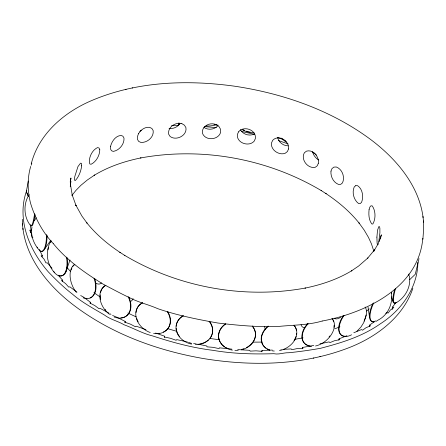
<?xml version="1.0" encoding="UTF-8"?>
<svg xmlns="http://www.w3.org/2000/svg" width="446" height="446" viewBox="0 0 446 446"><rect width="100%" height="100%" fill="white"/><g stroke="black" fill="none" stroke-linecap="round" stroke-linejoin="round"><path stroke-width="0.67" d="M31.967 227.137C30.35 236.023 33.985 244.43 39.895 250.903A18.52 5.976 86.9 0 0 46.451 234.59M70.474 183.78L70.763 178.617L70.34 181.472L70.931 178.01L70.212 181.951M417.874 262.36C417.74 287.798 401.06 310.639 380.293 323.841C362.275 336.513 341.625 342.801 320.574 348.287C310.176 350.138 299.534 351.654 288.947 352.725C283.851 352.513 278.889 354.849 273.811 353.695C253.334 354.319 233.029 353.795 212.865 350.311C192.265 347.824 172.396 342.394 152.655 335.933C142.776 333.563 133.711 328.289 124.122 324.788C117.794 321.048 110.385 319.553 104.537 315.082C93.571 308.543 81.953 302.394 72.364 294.065C63.711 287.441 55.878 279.681 48.346 271.926C29.308 250.15 16.179 218.986 26.793 190.291M422.825 238.281C418.571 287.921 365.196 313.053 322.213 321.025M422.897 239.268L423.683 228.285L423.416 220.921M28.237 196.067L26.347 191.652L28.288 181.048M48.33 247.463C45.737 256.433 48.369 265.994 54.691 272.801M30.568 232.673L31.042 230.125L30.361 224.672M42.069 256.857L42.309 255.586L39.248 249.414M62.273 281.365L62.507 280.094L58.175 275.182M90.393 303.698L90.627 302.421L83.547 297.103L80.67 295.531M125.019 322.731L125.259 321.454L116.356 316.939M178.946 122.778L178.478 125.326L171.532 125.705M164.429 337.51L164.663 336.234L155.615 333.039M261.757 351.777L261.997 350.506L272.261 350.06M302.36 348.727L302.594 347.451L313.8 345.438M338.837 340.12L339.077 338.848L346.949 335.693M369.372 326.388L369.611 325.112L375.487 320.847M392.19 309.491L392.664 306.943L396.098 302.304M380.444 238.956L381.319 234.819L379.1 241.76M419 258.613L415.276 274.273L409.69 279.642M70.245 186.528L70.936 181.383L70.239 182.76M164.663 336.234L164.457 337.009L170.495 338.291L176.181 340.298L176.688 339.607L186.35 341.664M31.242 163.866C38.501 134.664 62.998 113.256 89.646 101.443C135.082 81.401 186.523 79.46 235.114 86.273C283.366 93.576 331.066 110.173 370.52 139.408C397.029 159.311 421.197 187.76 423.544 222.192M70.028 260.046L65.384 273.002M31.148 165.221L31.85 163.013M366.199 314.988L363.741 322.609L360.842 327.18L356.895 331.283M30.707 166.436C27.167 178.372 27.529 191.15 30.534 203.147L30.54 203.17C35.033 218.094 42.649 232.349 53.397 243.728M412.84 288.395C403.24 316.666 377.628 336.067 350.84 346.955C304.228 365.569 252.297 366.54 203.281 358.528C155.643 350.216 108.601 332.839 70.39 302.639C44.968 282.335 22.523 253.211 22.3 219.298M378.057 243.995L374.266 250.323L374.802 249.543L367.398 258.474L367.967 257.911L358.595 266.056L351.325 270.973L351.905 270.627C337.55 279.369 321.393 284.765 304.986 288.116L305.432 288.027C243.934 299.327 178.199 287.296 124.523 255.285L124.897 255.519L119.857 252.297L120.253 252.547C107.715 244.23 96.046 234.418 86.641 222.621L87.054 223.139L81.863 215.97L75.77 205.026L76.099 205.751L72.118 194.763L72.341 195.683L70.518 184.783M34.375 220.787L36.198 217.681M44.907 248.623L50.744 240.377M71.945 195.437L75.915 190.42L80.943 185.28L87.405 179.944L94.675 175.027L94.095 175.373C108.45 166.631 124.607 161.235 141.014 157.884L140.568 157.973C202.066 146.673 267.801 158.704 321.477 190.715L321.103 190.481L326.143 193.703L325.747 193.452C338.285 201.77 349.954 211.582 359.359 223.379L358.946 222.861L364.137 230.03L368.429 237.311L371.468 243.906L373.943 251.533M125.259 321.454L124.746 322.146L130.433 324.153L135.478 326.784L136.264 326.21L145.959 329.633M29.152 194.685C23.186 203.593 23.632 217.007 30.451 225.481A18.52 2.709 -85.3 0 0 34.554 213.796M355.718 185.67L354.208 186.98C351.838 192.488 353.7 199.903 358.539 203.499L360.24 203.571L361.6 202.278C363.641 196.825 362.754 189.137 357.614 185.687L355.735 185.653M90.627 302.421L89.841 302.996L94.886 305.622L99.034 308.743L100.06 308.32L108.919 313.064M385.762 313.387L386.833 312.613L388.132 313.07L390.367 310.048L393.818 307.545L392.664 306.943M62.507 280.094L61.481 280.517L65.634 283.634L68.684 287.09L69.894 286.839L76.974 292.158M353.823 332.744L361.472 329.583L362.626 330.185L366.071 327.682L370.554 325.825L369.611 325.112M280.868 349.592L281.209 349.463M322.196 321.031C308.136 325.173 293.228 324.967 278.867 326.411C258.39 327.325 238.164 325.396 217.921 323.027C197.567 319.436 177.363 315.406 157.711 308.654C148.434 304.529 138.288 302.371 129.178 297.51C120.359 293.362 112.013 288.785 103.405 284.319C85.147 273.024 67.034 260.509 53.408 243.733M125.599 89.417L126.123 89.306M132.194 87.985L132.696 87.879M313.304 358.121L313.806 358.015M319.877 356.694L320.401 356.583M42.309 255.586L41.099 255.837L44.148 259.293L45.944 262.906L47.276 262.833L52.043 268.236M320.016 343.788L329.048 341.892L329.99 342.6L334.478 340.75L339.768 339.635L339.077 338.848M31.042 230.125L29.709 230.197L31.504 233.81L31.95 237.406L32.881 237.484M283.204 349.352L291.171 348.923L291.868 349.709L297.164 348.594L303.001 348.276L302.594 347.451M237.696 349.597L249.754 350.322L250.161 351.147L256.004 350.829L262.097 351.325L261.997 350.506M214.008 124.819L218.166 125.153M178.372 124.506L179.727 124.618M204.552 126.636L216.316 127.589M193.614 343.61L196.212 343.877M181.845 123.642C175.518 121.791 167.462 127.283 168.66 134.174L170.088 136.459C176.181 141.165 187.398 135.534 185.898 127.573L184.427 125.187L181.851 123.642M230.649 348.95L231.909 349.196M241.648 131.52L254.393 134.224M197.851 344.106L206.866 346.018L206.972 346.843L213.065 347.334L219.103 348.621L219.315 347.847L230.025 348.833M188.552 342.394L191.668 343.414M277.574 137.502L283.388 139.559M278.388 140.507L288.071 143.924M312.568 152.571L315.093 153.463M112.548 315.489L115.72 316.699M315.21 154.372L316.443 155.013M186.997 341.798L187.309 341.982M109.956 313.755L110.993 314.452M217.871 125.75C212.87 121.663 203.995 124.261 202.417 130.678L202.573 133.571C205.706 141.165 218.64 140.033 220.675 132.167L220.514 129.212L218.975 126.558L217.871 125.75A9.26 7.504 -7.1 0 1 203.833 127.3M37.024 247.106L37.626 247.898M26.347 191.652L28.427 196.463M391.398 296.869L393.444 302.539M409.3 275.751C411.485 286.549 405.202 297.978 395.596 303.051A18.52 4.07 -70.6 0 1 395.596 288.367M368.039 307.149L369.578 317.597M422.959 216.388L423.081 217.654M22.456 223.808L22.584 225.079M22.919 228.346L23.041 229.612M209.079 321.265A18.52 15.231 15.1 0 1 210.902 337.053A18.52 15.231 15.1 0 1 195.454 344.607M191.54 344.134A18.52 15.231 15.1 0 1 176.527 331.328A18.52 15.231 15.1 0 1 183.479 315.824M208.399 339.902A18.52 15.231 15.1 0 1 205.244 342.115M204.669 342.411A18.52 15.231 15.1 0 1 199.451 344.022M179.643 336.68A18.52 15.231 15.1 0 1 176.137 328.289M176.137 326.26A18.52 15.231 15.1 0 1 183.011 315.79M209.581 321.438A18.52 15.231 15.1 0 1 210.072 338.085M167.401 311.787A18.52 14.69 36.5 0 1 168.359 327.899A18.52 14.69 36.5 0 1 153.614 333.43M150.235 332.543A18.52 14.69 36.5 0 1 136.298 318.082A18.52 14.69 36.5 0 1 142.335 302.99M167.629 311.475A18.52 14.69 36.5 0 1 163.325 332.097M159.339 333.234A18.52 14.69 36.5 0 1 157.912 333.374M138.149 321.817A18.52 14.69 36.5 0 1 136.794 318.678M136.024 312.546A18.52 14.69 36.5 0 1 142.564 302.683M128.169 296.768A18.52 13.419 54 0 1 128.454 313.789A18.52 13.419 54 0 1 114.221 317.034M109.543 314.391A18.52 13.419 54 0 1 99.993 298.441A18.52 13.419 54 0 1 105.892 285.317M128.805 297.092A18.52 13.419 54 0 1 120.95 317.881M105.897 310.366A18.52 13.419 54 0 1 105.061 309.323M100.54 299.428A18.52 13.419 54 0 1 100.233 294.895M100.584 292.453A18.52 13.419 54 0 1 105.657 285.362M94.045 278.209A18.52 11.468 67.5 0 1 85.019 298.402M84.411 298.24A18.52 11.468 67.5 0 1 83.162 297.789M76.333 292.325A18.52 11.468 67.5 0 1 74.844 264.311M86.859 298.424A18.52 11.468 67.5 0 1 85.476 298.212M71.176 270.025A18.52 11.468 67.5 0 1 71.895 268.063M72.854 266.407A18.52 11.468 67.5 0 1 74.75 264.484M94.708 278.644A18.52 11.468 67.5 0 1 90.114 297.995M57.868 275.388A18.52 8.948 78.1 0 1 53.526 271.335M48.006 249.927A18.52 8.948 78.1 0 1 51.413 240.879M66.443 257.108A18.52 8.948 78.1 0 1 58.398 275.622M50.627 242.401A18.52 8.948 78.1 0 1 51.474 241.247M67.095 257.649A18.52 8.948 78.1 0 1 58.939 275.511M47.053 235.22A18.52 5.976 86.9 0 1 40.491 250.869M35.083 214.526A18.52 2.709 -85.4 0 1 31.069 225.531M216.522 124.373A18.52 15.002 -7.1 0 1 206.208 125.945M250.189 132.077A18.52 15.231 15.1 0 1 248.907 131.849M248.271 131.704A18.52 15.231 15.1 0 1 246.37 131.152M244.503 130.427A18.52 15.231 15.1 0 1 242.741 129.552M254.042 132.668A18.52 15.231 15.1 0 1 242.094 129.58M286.421 142.118A18.52 14.69 36.5 0 1 281.214 138.115M285.507 141.126A18.52 14.69 36.5 0 1 284.42 140.379M408.726 275.377A18.52 0.697 -78 0 1 408.971 274.006M395.022 302.845A18.52 4.07 -70.6 0 1 394.638 289.499M391.398 293.663A18.52 7.236 -62.5 0 0 391.309 292.537C393.199 303.553 388.092 315.099 377.924 320.189A18.52 7.236 -62.5 0 1 375.961 321.365M374.183 321.917A18.52 7.236 -62.5 0 1 373.804 302.806M373.67 321.65A18.52 7.236 -62.5 0 1 372.717 303.743M344.635 336.2A18.52 10.041 -53.1 0 1 343.258 315.684M365.112 307.004A18.52 10.041 -53.1 0 1 364.114 321.148M351.576 334.784A18.52 10.041 -53.1 0 1 345.611 336.529M345.059 336.518A18.52 10.041 -53.1 0 1 344.056 315.45M331.997 318.516A18.52 12.343 -41.4 0 1 331.673 334.071A18.52 12.343 -41.4 0 1 315.539 345.99M311.52 346.341A18.52 12.343 -41.4 0 1 308.158 323.69M332.142 318.684A18.52 12.343 -41.4 0 1 333.731 321.828M334.115 325.156A18.52 12.343 -41.4 0 1 333.876 327.308M329.862 335.938A18.52 12.343 -41.4 0 1 329.042 336.97M309.368 345.773A18.52 12.343 -41.4 0 1 307.846 323.339M294.198 325.418A18.52 14.027 -26.4 0 1 296.439 330.241M296.59 333.43A18.52 14.027 -26.4 0 1 296.417 334.723M295.971 336.474A18.52 14.027 -26.4 0 1 294.02 340.527M269.646 349.881A18.52 14.027 -26.4 0 1 267.171 348.822M266.045 348.136A18.52 14.027 -26.4 0 1 265.03 347.356M264.573 346.943A18.52 14.027 -26.4 0 1 267.957 326.182M293.925 325.262A18.52 14.027 -26.4 0 1 294.773 339.963A18.52 14.027 -26.4 0 1 279.464 350.623M274.296 351.035A18.52 14.027 -26.4 0 1 272.3 350.835M269.83 350.249A18.52 14.027 -26.4 0 1 268.682 326.11M252.391 326.366A18.52 15.002 -7.1 0 1 241.481 349.826M238.231 350.372A18.52 15.002 -7.1 0 1 234.919 350.445M232.36 350.155A18.52 15.002 -7.1 0 1 218.986 339.283A18.52 15.002 -7.1 0 1 225.548 324.136M252.347 326.004A18.52 15.002 -7.1 0 1 253.216 341.575M252.821 342.149A18.52 15.002 -7.1 0 1 246.32 347.64M243.929 348.694A18.52 15.002 -7.1 0 1 242.061 349.296M227.46 348.326A18.52 15.002 -7.1 0 1 225.676 347.401M224.555 346.681A18.52 15.002 -7.1 0 1 222.571 345.037M222.136 344.591A18.52 15.002 -7.1 0 1 225.498 323.768M265.515 329.449A9.26 7.013 -26.4 0 1 264.701 326.528M304.601 327.91A9.26 6.172 -41.4 0 1 301.061 324.76M340.733 317.19A9.26 5.023 -53.1 0 1 334.238 318.193M318.767 159.986A9.26 6.707 54 0 1 312.64 151.718M288.066 145.842A9.26 7.348 36.5 0 1 277.685 137.859M254.276 133.984A9.26 7.615 15.1 0 1 240.411 129.596M179.989 123.536A9.26 7.013 -26.4 0 1 169.04 128.504M141.27 130.176A9.26 6.172 -41.4 0 1 139.838 131.308M101.482 282.909A9.26 5.737 67.5 0 1 95.873 283.171M133.098 298.575A9.26 6.707 54 0 1 130.21 301.596M369.221 308.883A175.256 99.514 10.5 0 1 366.618 311.035M339.919 326.734A175.256 99.514 10.5 0 1 334.812 328.836M303.057 337.839A175.256 99.514 10.5 0 1 294.739 339.283M262.538 342.049A175.256 99.514 10.5 0 1 252.72 342.099M219.543 339.785A175.256 99.514 10.5 0 1 209.938 338.425M176.928 331.333A175.256 99.514 10.5 0 1 167.534 328.602M136.247 316.905A175.256 99.514 10.5 0 1 127.879 312.997M100.255 297.069A175.256 99.514 10.5 0 1 93.961 292.604M70.312 271.291A175.256 99.514 10.5 0 1 66.705 267.07M376.903 237.127L377.104 243.142L377.416 244.631L377.846 244.743L378.871 241.013L379.908 232.756L379.88 228.151L379.462 226.657L378.866 226.523L377.522 230.236L376.903 237.127M330.977 171.097C330.43 176.449 333.318 182.386 338.469 184.41L340.733 184.326L342.444 182.944C345.221 177.285 342.305 169.157 336.278 166.982L333.903 167.116L332.014 168.571L330.977 171.097M110.563 146.316L110.513 148.942L111.439 150.709L113.262 151.395C119.283 150.402 124.445 144.22 123.994 138.076L122.901 136.181L120.972 135.422C115.458 135.924 111.812 141.349 110.563 146.31M99.787 149.683C99.714 155.481 96.33 161.681 91.056 164.284L89.763 163.916C88.208 157.973 91.965 150.196 97.568 147.565L99.034 148.022L99.787 149.683M369.087 209.514C368.569 214.375 368.736 219.872 371.758 223.909L372.811 224.054C375.861 218.83 375.749 210.936 372.254 205.918L370.977 205.79L369.868 207.05L369.087 209.508M81.674 165.845C80.966 171.108 79.003 176.521 75.385 180.463A9.26 1.717 -71.9 0 1 74.833 176.421L77.95 166.614L80.531 163.152L81.423 163.342L81.674 165.845M138.522 133.661L137.407 136.677L137.457 139.397L138.678 141.41L140.897 142.43C147.213 142.893 154.082 137.173 153.173 130.572L151.863 128.448L149.538 127.311C144.939 126.759 140.774 129.858 138.522 133.661M318.372 163.214L317.284 165.761L315.255 167.295C307.835 169.006 300.403 159.4 304.389 152.738L306.53 151.122C313.315 149.243 319.297 156.841 318.372 163.208M288.545 148.97L287.38 151.579L285.111 153.324C281.861 154.489 278.337 153.524 275.578 151.607A9.26 7.415 32.7 0 1 271.508 142.954L272.701 140.295C278.65 133.984 289.755 140.997 288.545 148.964M238.543 131.86L237.317 134.603C236.514 143.049 248.929 147.23 254.209 141.142L255.419 138.455C256.45 129.814 243.778 125.293 238.543 131.86"/></g></svg>
